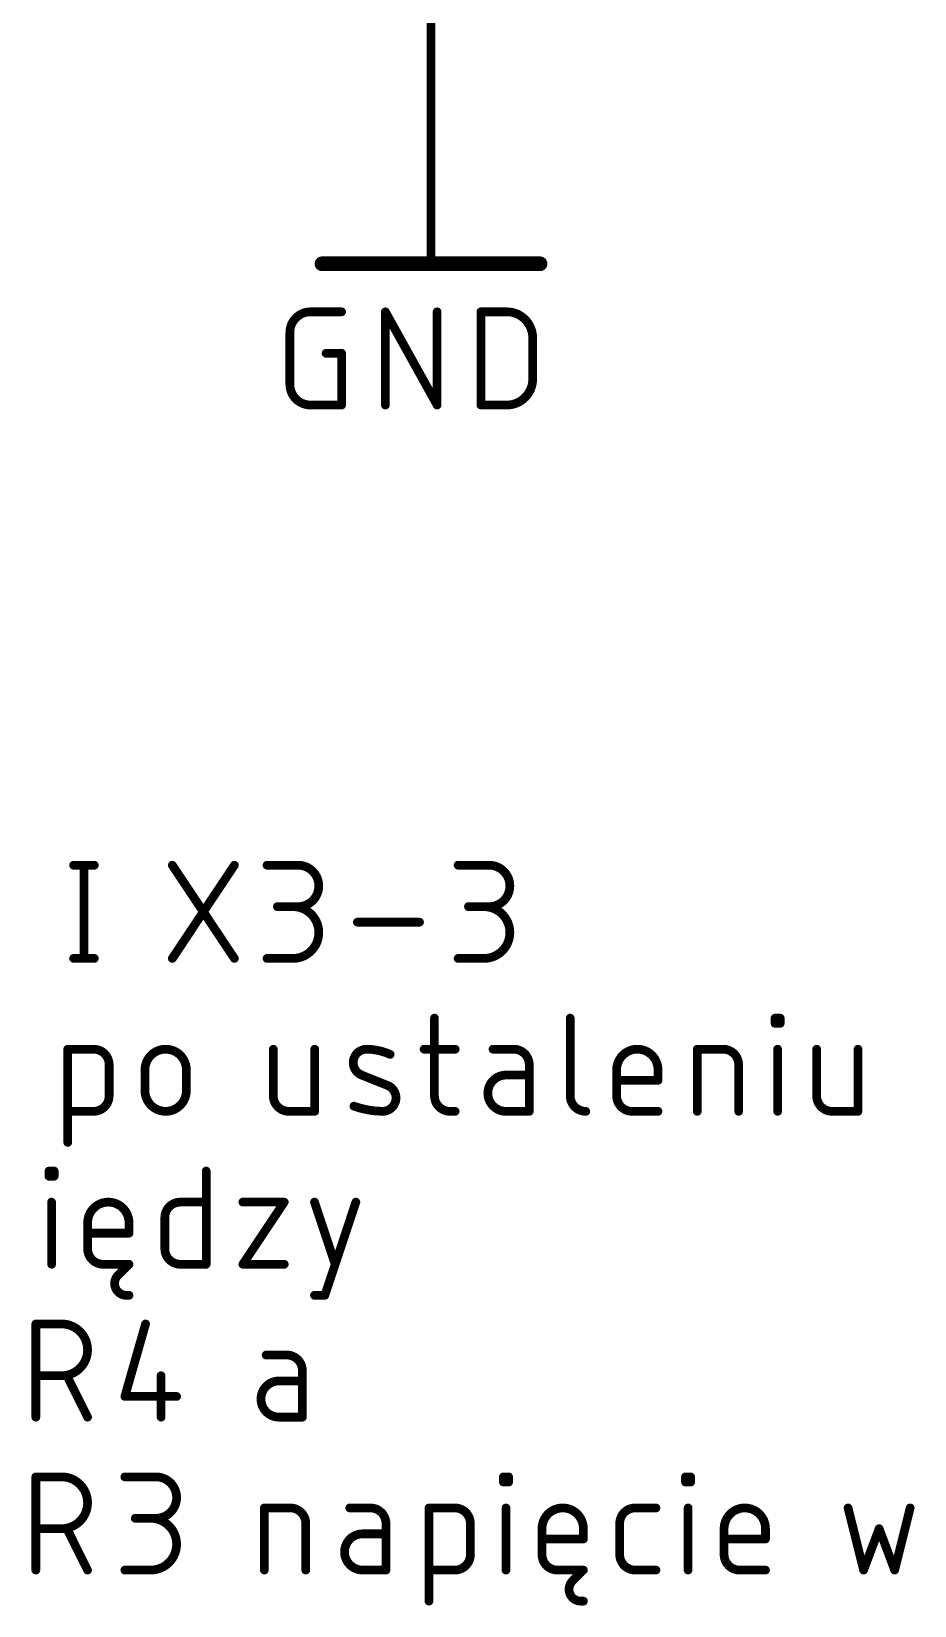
# Model space of a CAD drawing. Extents: x 5 to 171, y -44 to 47.
# Drawn here: x 57.8 to 73.21, y -43.72 to -16.27 of the extents above; entities that cross this region are included whole.
import ezdxf

# ---------------------------------------------------------------- set-up
doc = ezdxf.new("R2010")
doc.units = 0
for name, color, linetype in [('91', 122, 'CONTINUOUS'), ('94', 12, 'CONTINUOUS'), ('96', 251, 'CONTINUOUS'), ('97', 251, 'CONTINUOUS')]:
    doc.layers.add(name, color=color, linetype=linetype)

msp = doc.modelspace()

# ---------------------------------------------------------------- linework, layer by layer
at = {"layer": '91', "const_width": 0.1524}
msp.add_lwpolyline([(64.77, -17.78), (64.77, -13.97)], dxfattribs=at)
at = {"layer": '91', "const_width": 0.0762}
msp.add_lwpolyline([(64.7319, -17.78, 1), (64.8081, -17.78)], format="xyb", dxfattribs=at)
at = {"layer": '94'}
for points, const_width in [([(64.77, -17.78), (64.77, -20.32)], 0.1524), ([(62.865, -20.32), (66.675, -20.32)], 0.254)]:
    msp.add_lwpolyline(points, dxfattribs=dict(at, const_width=const_width))
for points, const_width in [([(64.8081, -17.78, 1), (64.7319, -17.78)], 0.0762), ([(62.865, -20.2565, 1), (62.865, -20.3835)], 0.127), ([(64.7319, -20.32, 1), (64.8081, -20.32)], 0.0762), ([(66.675, -20.3835, 1), (66.675, -20.2565)], 0.127)]:
    msp.add_lwpolyline(points, format="xyb", dxfattribs=dict(at, const_width=const_width))
at = {"layer": '96'}
for points, const_width in [([(62.6674, -21.1582, 0.4142), (62.3062, -21.5194)], 0.1524), ([(62.6674, -21.1201, 1), (62.6674, -21.1963)], 0.0762), ([(62.6674, -21.1963, 1), (62.6674, -21.1201)], 0.0762), ([(63.2093, -21.1963, 1), (63.2093, -21.1201)], 0.0762), ([(64.0116, -21.1582, 1), (63.9354, -21.1582)], 0.0762), ([(64.0068, -21.1397, 1), (63.9402, -21.1767)], 0.0762), ([(64.9147, -21.1582, 1), (64.8385, -21.1582)], 0.0762), ([(65.679, -21.1582, 1), (65.6028, -21.1582)], 0.0762), ([(65.6409, -21.1201, 1), (65.6409, -21.1963)], 0.0762), ([(66.544, -21.6098, 0.4142), (66.0924, -21.1582)], 0.1524), ([(66.0924, -21.1201, 1), (66.0924, -21.1963)], 0.0762), ([(66.0924, -21.1963, 1), (66.0924, -21.1201)], 0.0762), ([(62.3443, -21.5194, 1), (62.2681, -21.5194)], 0.0762), ([(62.2681, -21.5194, 1), (62.3443, -21.5194)], 0.0762), ([(66.5821, -21.6098, 1), (66.5059, -21.6098)], 0.0762), ([(66.5059, -21.6098, 1), (66.5821, -21.6098)], 0.0762), ([(62.9384, -21.8426, 1), (62.9384, -21.9188)], 0.0762), ([(63.2474, -21.8807, 1), (63.1712, -21.8807)], 0.0762), ([(63.2093, -21.9188, 1), (63.2093, -21.8426)], 0.0762), ([(62.3062, -22.4226, 0.4142), (62.6674, -22.7838)], 0.1524), ([(62.3443, -22.4226, 1), (62.2681, -22.4226)], 0.0762), ([(62.2681, -22.4226, 1), (62.3443, -22.4226)], 0.0762), ([(66.0924, -22.7838, 0.4142), (66.544, -22.3322)], 0.1524), ([(66.5821, -22.3322, 1), (66.5059, -22.3322)], 0.0762), ([(66.5059, -22.3322, 1), (66.5821, -22.3322)], 0.0762), ([(62.6674, -22.7457, 1), (62.6674, -22.8219)], 0.0762), ([(62.6674, -22.8219, 1), (62.6674, -22.7457)], 0.0762), ([(63.1712, -22.7838, 1), (63.2474, -22.7838)], 0.0762), ([(63.2093, -22.8219, 1), (63.2093, -22.7457)], 0.0762), ([(63.9354, -22.7838, 1), (64.0116, -22.7838)], 0.0762), ([(64.8385, -22.7838, 1), (64.9147, -22.7838)], 0.0762), ([(64.8433, -22.8023, 1), (64.9099, -22.7653)], 0.0762), ([(65.6409, -22.7457, 1), (65.6409, -22.8219)], 0.0762), ([(65.6028, -22.7838, 1), (65.679, -22.7838)], 0.0762), ([(66.0924, -22.7457, 1), (66.0924, -22.8219)], 0.0762), ([(66.0924, -22.8219, 1), (66.0924, -22.7457)], 0.0762)]:
    msp.add_lwpolyline(points, format="xyb", dxfattribs=dict(at, const_width=const_width))
at = {"layer": '96', "const_width": 0.1524}
for points in [[(62.6674, -21.1582), (63.2093, -21.1582)], [(63.9735, -22.7838), (63.9735, -21.1582)], [(63.9735, -21.1582), (64.8766, -22.7838)], [(64.8766, -22.7838), (64.8766, -21.1582)], [(65.6409, -22.7838), (65.6409, -21.1582)], [(65.6409, -21.1582), (66.0924, -21.1582)], [(62.3062, -22.4226), (62.3062, -21.5194)], [(66.544, -21.6098), (66.544, -22.3322)], [(62.9384, -21.8807), (63.2093, -21.8807)], [(63.2093, -21.8807), (63.2093, -22.7838)], [(63.2093, -22.7838), (62.6674, -22.7838)], [(66.0924, -22.7838), (65.6409, -22.7838)]]:
    msp.add_lwpolyline(points, dxfattribs=at)
at = {"layer": '97', "const_width": 0.1524}
for points in [[(58.5318, -30.8102), (58.893, -30.8102)], [(58.7124, -30.8102), (58.7124, -32.4358)], [(60.2547, -32.4358), (61.3384, -30.8102)], [(60.2547, -30.8102), (61.3384, -32.4358)], [(61.9081, -30.8102), (62.45, -30.8102)], [(65.2428, -30.8102), (65.7847, -30.8102)], [(62.45, -31.5327), (62.0888, -31.5327)], [(65.7847, -31.5327), (65.4234, -31.5327)], [(63.4852, -31.8036), (64.5689, -31.8036)], [(58.5318, -32.4358), (58.893, -32.4358)], [(61.9081, -32.4358), (62.3597, -32.4358)], [(65.2428, -32.4358), (65.6944, -32.4358)], [(64.83, -33.4772), (64.83, -34.8319)], [(67.1996, -33.4772), (67.1996, -34.8319)], [(70.7746, -33.5675), (70.7746, -33.4772)], [(70.7746, -33.4772), (70.8649, -33.4772)], [(70.8649, -33.5675), (70.7746, -33.5675)], [(70.8649, -33.4772), (70.8649, -33.5675)], [(58.4298, -35.6447), (58.4298, -34.0191)], [(58.4298, -34.0191), (58.8813, -34.0191)], [(62.0176, -34.0191), (62.0176, -34.8319)], [(62.7401, -35.1028), (62.7401, -34.0191)], [(64.6494, -34.0191), (65.1913, -34.0191)], [(66.2134, -34.0191), (65.8521, -34.0191)], [(69.4164, -35.1028), (69.4164, -34.0191)], [(69.4164, -34.0191), (69.868, -34.0191)], [(70.8197, -35.1028), (70.8197, -34.0191)], [(71.5006, -34.0191), (71.5006, -34.8319)], [(72.2231, -35.1028), (72.2231, -34.0191)], [(59.1523, -34.29), (59.1523, -34.8319)], [(59.7772, -34.7416), (59.7772, -34.3803)], [(60.4997, -34.3803), (60.4997, -34.7416)], [(66.4843, -35.1028), (66.4843, -34.29)], [(68.0096, -34.8319), (68.0096, -34.3803)], [(68.7321, -34.3803), (68.7321, -34.5609)], [(70.1389, -34.29), (70.1389, -35.1028)], [(64.0115, -34.6512), (63.5599, -34.4706)], [(66.4843, -34.4706), (66.0779, -34.4706)], [(68.7321, -34.5609), (68.0096, -34.5609)], [(58.8813, -35.1028), (58.4298, -35.1028)], [(62.2886, -35.1028), (62.7401, -35.1028)], [(65.101, -35.1028), (65.1913, -35.1028)], [(66.0779, -35.1028), (66.4843, -35.1028)], [(68.7321, -35.1028), (68.2805, -35.1028)], [(71.7715, -35.1028), (72.2231, -35.1028)], [(58.1025, -36.2345), (58.1025, -36.1442)], [(58.1025, -36.1442), (58.1928, -36.1442)], [(58.1928, -36.2345), (58.1025, -36.2345)], [(58.1928, -36.1442), (58.1928, -36.2345)], [(60.8463, -36.1442), (60.8463, -37.7698)], [(58.1477, -37.7698), (58.1477, -36.6861)], [(60.3947, -36.6861), (60.8463, -36.6861)], [(61.4858, -36.6861), (62.2083, -36.6861)], [(62.2083, -36.6861), (61.4858, -37.7698)], [(62.7363, -36.6861), (63.0976, -37.7698)], [(62.9169, -38.3117), (63.4588, -36.6861)], [(58.7764, -37.4989), (58.7764, -37.0473)], [(59.4989, -37.0473), (59.4989, -37.2279)], [(60.1238, -37.4989), (60.1238, -36.957)], [(59.4989, -37.2279), (58.7764, -37.2279)], [(59.4989, -37.7698), (59.0473, -37.7698)], [(59.3183, -37.9504), (59.4989, -37.7698)], [(60.8463, -37.7698), (60.3947, -37.7698)], [(61.4858, -37.7698), (62.2083, -37.7698)], [(59.4989, -38.3117), (59.4537, -38.3117)], [(62.7363, -38.3117), (62.9169, -38.3117)], [(57.8724, -40.4368), (57.8724, -38.8112)], [(57.8724, -38.8112), (58.3239, -38.8112)], [(59.7876, -38.8112), (59.4263, -40.0756)], [(62.2534, -39.3531), (61.8922, -39.3531)], [(58.3239, -39.7143), (57.8724, -39.7143)], [(58.7755, -40.4368), (58.4142, -39.7143)], [(60.0585, -39.7143), (60.0585, -40.4368)], [(62.5244, -39.8046), (62.118, -39.8046)], [(62.5244, -40.4368), (62.5244, -39.624)], [(59.4263, -40.0756), (60.3294, -40.0756)], [(62.118, -40.4368), (62.5244, -40.4368)], [(57.8724, -43.1038), (57.8724, -41.4782)], [(57.8724, -41.4782), (58.3239, -41.4782)], [(59.4263, -41.4782), (59.9682, -41.4782)], [(66.0331, -41.5685), (66.0331, -41.4782)], [(66.0331, -41.4782), (66.1234, -41.4782)], [(66.1234, -41.4782), (66.1234, -41.5685)], [(69.2114, -41.5685), (69.2114, -41.4782)], [(69.2114, -41.4782), (69.3018, -41.4782)], [(69.3018, -41.4782), (69.3018, -41.5685)], [(66.1234, -41.5685), (66.0331, -41.5685)], [(69.3018, -41.5685), (69.2114, -41.5685)], [(61.8613, -43.1038), (61.8613, -42.0201)], [(61.8613, -42.0201), (62.3129, -42.0201)], [(63.7123, -42.0201), (63.3511, -42.0201)], [(64.7344, -43.6457), (64.7344, -42.0201)], [(64.7344, -42.0201), (65.1859, -42.0201)], [(66.0783, -43.1038), (66.0783, -42.0201)], [(68.3344, -42.0201), (68.6956, -42.0201)], [(69.2566, -43.1038), (69.2566, -42.0201)], [(72.0494, -42.0201), (72.3203, -43.1038)], [(72.8622, -43.1038), (73.1331, -42.0201)], [(59.9682, -42.2007), (59.6069, -42.2007)], [(62.5838, -42.291), (62.5838, -43.1038)], [(63.9833, -43.1038), (63.9833, -42.291)], [(65.4569, -42.291), (65.4569, -42.8329)], [(68.0635, -42.8329), (68.0635, -42.291)], [(58.3239, -42.3813), (57.8724, -42.3813)], [(58.7755, -43.1038), (58.4142, -42.3813)], [(63.9833, -42.4716), (63.5769, -42.4716)], [(66.707, -42.8329), (66.707, -42.3813)], [(67.4295, -42.5619), (66.707, -42.5619)], [(67.4295, -42.3813), (67.4295, -42.5619)], [(69.8853, -42.8329), (69.8853, -42.3813)], [(70.6078, -42.5619), (69.8853, -42.5619)], [(70.6078, -42.3813), (70.6078, -42.5619)], [(72.3203, -43.1038), (72.5913, -42.3813)], [(72.5913, -42.3813), (72.8622, -43.1038)], [(59.4263, -43.1038), (59.8779, -43.1038)], [(63.5769, -43.1038), (63.9833, -43.1038)], [(65.1859, -43.1038), (64.7344, -43.1038)], [(67.4295, -43.1038), (66.9779, -43.1038)], [(67.2489, -43.2844), (67.4295, -43.1038)], [(68.6956, -43.1038), (68.3344, -43.1038)], [(70.6078, -43.1038), (70.1563, -43.1038)], [(67.4295, -43.6457), (67.3843, -43.6457)]]:
    msp.add_lwpolyline(points, dxfattribs=at)
at = {"layer": '97'}
for points, const_width in [([(58.5318, -30.7721, 1), (58.5318, -30.8483)], 0.0762), ([(58.7505, -30.8102, 1), (58.6743, -30.8102)], 0.0762), ([(58.893, -30.8483, 1), (58.893, -30.7721)], 0.0762), ([(60.2864, -30.7891, 1), (60.223, -30.8313)], 0.0762), ([(61.3701, -30.8313, 1), (61.3067, -30.7891)], 0.0762), ([(61.9081, -30.7721, 1), (61.9081, -30.8483)], 0.0762), ([(62.45, -31.5327, 1), (62.45, -30.8102)], 0.1524), ([(62.45, -30.7721, 1), (62.45, -30.8483)], 0.0762), ([(62.45, -30.8483, 1), (62.45, -30.7721)], 0.0762), ([(65.2428, -30.7721, 1), (65.2428, -30.8483)], 0.0762), ([(65.7847, -31.5327, 1), (65.7847, -30.8102)], 0.1524), ([(65.7847, -30.7721, 1), (65.7847, -30.8483)], 0.0762), ([(65.7847, -30.8483, 1), (65.7847, -30.7721)], 0.0762), ([(62.0888, -31.4946, 1), (62.0888, -31.5708)], 0.0762), ([(62.3597, -32.4358, 1), (62.3597, -31.5327)], 0.1524), ([(62.3597, -31.4946, 1), (62.3597, -31.5708)], 0.0762), ([(62.45, -31.4946, 1), (62.45, -31.5708)], 0.0762), ([(62.45, -31.5708, 1), (62.45, -31.4946)], 0.0762), ([(65.4234, -31.4946, 1), (65.4234, -31.5708)], 0.0762), ([(65.6944, -32.4358, 1), (65.6944, -31.5327)], 0.1524), ([(65.6944, -31.4946, 1), (65.6944, -31.5708)], 0.0762), ([(65.7847, -31.4946, 1), (65.7847, -31.5708)], 0.0762), ([(65.7847, -31.5708, 1), (65.7847, -31.4946)], 0.0762), ([(63.4852, -31.7655, 1), (63.4852, -31.8417)], 0.0762), ([(64.5689, -31.8417, 1), (64.5689, -31.7655)], 0.0762), ([(58.5318, -32.3977, 1), (58.5318, -32.4739)], 0.0762), ([(58.893, -32.4739, 1), (58.893, -32.3977)], 0.0762), ([(60.223, -32.4147, 1), (60.2864, -32.4569)], 0.0762), ([(61.3067, -32.4569, 1), (61.3701, -32.4147)], 0.0762), ([(61.9081, -32.3977, 1), (61.9081, -32.4739)], 0.0762), ([(62.3597, -32.3977, 1), (62.3597, -32.4739)], 0.0762), ([(62.3597, -32.4739, 1), (62.3597, -32.3977)], 0.0762), ([(65.2428, -32.3977, 1), (65.2428, -32.4739)], 0.0762), ([(65.6944, -32.3977, 1), (65.6944, -32.4739)], 0.0762), ([(65.6944, -32.4739, 1), (65.6944, -32.3977)], 0.0762), ([(58.6743, -32.4358, 1), (58.7505, -32.4358)], 0.0762), ([(64.8681, -33.4772, 1), (64.7919, -33.4772)], 0.0762), ([(67.2377, -33.4772, 1), (67.1615, -33.4772)], 0.0762), ([(70.8127, -33.4772, 1), (70.7365, -33.4772)], 0.0762), ([(70.7746, -33.4391, 1), (70.7746, -33.5153)], 0.0762), ([(70.7746, -33.5294, 1), (70.7746, -33.6056)], 0.0762), ([(70.903, -33.4772, 1), (70.8268, -33.4772)], 0.0762), ([(70.8649, -33.5153, 1), (70.8649, -33.4391)], 0.0762), ([(70.8649, -33.6056, 1), (70.8649, -33.5294)], 0.0762), ([(70.7365, -33.5675, 1), (70.8127, -33.5675)], 0.0762), ([(70.8268, -33.5675, 1), (70.903, -33.5675)], 0.0762), ([(58.4679, -34.0191, 1), (58.3917, -34.0191)], 0.0762), ([(58.4298, -33.981, 1), (58.4298, -34.0572)], 0.0762), ([(59.1523, -34.29, 0.4142), (58.8813, -34.0191)], 0.1524), ([(58.8813, -33.981, 1), (58.8813, -34.0572)], 0.0762), ([(58.8813, -34.0572, 1), (58.8813, -33.981)], 0.0762), ([(60.4997, -34.3803, 1), (59.7772, -34.3803)], 0.1524), ([(62.0557, -34.0191, 1), (61.9795, -34.0191)], 0.0762), ([(62.7782, -34.0191, 1), (62.702, -34.0191)], 0.0762), ([(63.6502, -34.0191, 0.8318), (63.5599, -34.4706)], 0.1524), ([(64.0566, -34.1094, 0.1026), (63.6502, -34.0191)], 0.1524), ([(63.6508, -33.981, 1), (63.6497, -34.0572)], 0.0762), ([(63.6497, -34.0572, 1), (63.6508, -33.981)], 0.0762), ([(64.041, -34.1441, 1), (64.0723, -34.0746)], 0.0762), ([(64.6494, -33.981, 1), (64.6494, -34.0572)], 0.0762), ([(65.1913, -34.0572, 1), (65.1913, -33.981)], 0.0762), ([(65.8521, -33.981, 1), (65.8521, -34.0572)], 0.0762), ([(66.4843, -34.29, 0.4142), (66.2134, -34.0191)], 0.1524), ([(66.2134, -33.981, 1), (66.2134, -34.0572)], 0.0762), ([(66.2134, -34.0572, 1), (66.2134, -33.981)], 0.0762), ([(68.7321, -34.3803, 1), (68.0096, -34.3803)], 0.1524), ([(69.4545, -34.0191, 1), (69.3783, -34.0191)], 0.0762), ([(69.4164, -33.981, 1), (69.4164, -34.0572)], 0.0762), ([(70.1389, -34.29, 0.4142), (69.868, -34.0191)], 0.1524), ([(69.868, -33.981, 1), (69.868, -34.0572)], 0.0762), ([(69.868, -34.0572, 1), (69.868, -33.981)], 0.0762), ([(70.8578, -34.0191, 1), (70.7816, -34.0191)], 0.0762), ([(71.5387, -34.0191, 1), (71.4625, -34.0191)], 0.0762), ([(72.2612, -34.0191, 1), (72.185, -34.0191)], 0.0762), ([(59.1904, -34.29, 1), (59.1142, -34.29)], 0.0762), ([(59.1142, -34.29, 1), (59.1904, -34.29)], 0.0762), ([(59.8153, -34.3803, 1), (59.7391, -34.3803)], 0.0762), ([(60.5378, -34.3803, 1), (60.4616, -34.3803)], 0.0762), ([(66.5224, -34.29, 1), (66.4462, -34.29)], 0.0762), ([(66.4462, -34.29, 1), (66.5224, -34.29)], 0.0762), ([(68.0477, -34.3803, 1), (67.9715, -34.3803)], 0.0762), ([(68.7702, -34.3803, 1), (68.694, -34.3803)], 0.0762), ([(70.177, -34.29, 1), (70.1008, -34.29)], 0.0762), ([(70.1008, -34.29, 1), (70.177, -34.29)], 0.0762), ([(59.7391, -34.3803, 1), (59.8153, -34.3803)], 0.0762), ([(60.4616, -34.3803, 1), (60.5378, -34.3803)], 0.0762), ([(63.5741, -34.4353, 1), (63.5458, -34.506)], 0.0762), ([(63.5458, -34.506, 1), (63.5741, -34.4352)], 0.0762), ([(63.9212, -35.1028, 0.8318), (64.0115, -34.6512)], 0.1524), ([(64.0256, -34.6159, 1), (63.9973, -34.6866)], 0.0762), ([(63.9973, -34.6866, 1), (64.0256, -34.6159)], 0.0762), ([(66.0779, -34.4706, 1), (66.0779, -35.1028)], 0.1524), ([(66.0779, -34.4325, 1), (66.0779, -34.5087)], 0.0762), ([(66.0779, -34.5087, 1), (66.0779, -34.4325)], 0.0762), ([(66.4843, -34.5087, 1), (66.4843, -34.4325)], 0.0762), ([(67.9715, -34.3803, 1), (68.0477, -34.3803)], 0.0762), ([(68.0096, -34.5228, 1), (68.0096, -34.599)], 0.0762), ([(68.694, -34.3803, 1), (68.7702, -34.3803)], 0.0762), ([(68.694, -34.5609, 1), (68.7702, -34.5609)], 0.0762), ([(68.7321, -34.599, 1), (68.7321, -34.5228)], 0.0762), ([(58.8813, -35.1028, 0.4142), (59.1523, -34.8319)], 0.1524), ([(59.1904, -34.8319, 1), (59.1142, -34.8319)], 0.0762), ([(59.1142, -34.8319, 1), (59.1904, -34.8319)], 0.0762), ([(59.7772, -34.7416, 1), (60.4997, -34.7416)], 0.1524), ([(59.8153, -34.7416, 1), (59.7391, -34.7416)], 0.0762), ([(59.7391, -34.7416, 1), (59.8153, -34.7416)], 0.0762), ([(60.5378, -34.7416, 1), (60.4616, -34.7416)], 0.0762), ([(60.4616, -34.7416, 1), (60.5378, -34.7416)], 0.0762), ([(62.0176, -34.8319, 0.4142), (62.2886, -35.1028)], 0.1524), ([(62.0557, -34.8319, 1), (61.9795, -34.8319)], 0.0762), ([(61.9795, -34.8319, 1), (62.0557, -34.8319)], 0.0762), ([(64.83, -34.8319, 0.4142), (65.101, -35.1028)], 0.1524), ([(64.8681, -34.8319, 1), (64.7919, -34.8319)], 0.0762), ([(64.7919, -34.8319, 1), (64.8681, -34.8319)], 0.0762), ([(67.1996, -34.8319, 0.4142), (67.4706, -35.1028)], 0.1524), ([(67.2377, -34.8319, 1), (67.1615, -34.8319)], 0.0762), ([(67.1615, -34.8319, 1), (67.2377, -34.8319)], 0.0762), ([(68.0096, -34.8319, 0.4142), (68.2805, -35.1028)], 0.1524), ([(68.0477, -34.8319, 1), (67.9715, -34.8319)], 0.0762), ([(67.9715, -34.8319, 1), (68.0477, -34.8319)], 0.0762), ([(71.5006, -34.8319, 0.4142), (71.7715, -35.1028)], 0.1524), ([(71.5387, -34.8319, 1), (71.4625, -34.8319)], 0.0762), ([(71.4625, -34.8319, 1), (71.5387, -34.8319)], 0.0762), ([(58.4298, -35.0647, 1), (58.4298, -35.1409)], 0.0762), ([(58.8813, -35.0647, 1), (58.8813, -35.1409)], 0.0762), ([(58.8813, -35.1409, 1), (58.8813, -35.0647)], 0.0762), ([(62.2886, -35.0647, 1), (62.2886, -35.1409)], 0.0762), ([(62.2886, -35.1409, 1), (62.2886, -35.0647)], 0.0762), ([(62.702, -35.1028, 1), (62.7782, -35.1028)], 0.0762), ([(62.7401, -35.1409, 1), (62.7401, -35.0647)], 0.0762), ([(63.4373, -34.9766, 1), (63.4115, -35.0483)], 0.0762), ([(63.4244, -35.0125, 0.083), (63.9212, -35.1028)], 0.1524), ([(63.9217, -35.0647, 1), (63.9206, -35.1409)], 0.0762), ([(63.9206, -35.1409, 1), (63.9217, -35.0647)], 0.0762), ([(65.101, -35.0647, 1), (65.101, -35.1409)], 0.0762), ([(65.101, -35.1409, 1), (65.101, -35.0647)], 0.0762), ([(65.1913, -35.1409, 1), (65.1913, -35.0647)], 0.0762), ([(66.0779, -35.0647, 1), (66.0779, -35.1409)], 0.0762), ([(66.0779, -35.1409, 1), (66.0779, -35.0647)], 0.0762), ([(66.4462, -35.1028, 1), (66.5224, -35.1028)], 0.0762), ([(66.4843, -35.1409, 1), (66.4843, -35.0647)], 0.0762), ([(67.4706, -35.1409, 1), (67.4706, -35.0647)], 0.0762), ([(68.2805, -35.0647, 1), (68.2805, -35.1409)], 0.0762), ([(68.2805, -35.1409, 1), (68.2805, -35.0647)], 0.0762), ([(68.7321, -35.1409, 1), (68.7321, -35.0647)], 0.0762), ([(69.3783, -35.1028, 1), (69.4545, -35.1028)], 0.0762), ([(70.1008, -35.1028, 1), (70.177, -35.1028)], 0.0762), ([(70.7816, -35.1028, 1), (70.8578, -35.1028)], 0.0762), ([(71.7715, -35.0647, 1), (71.7715, -35.1409)], 0.0762), ([(71.7715, -35.1409, 1), (71.7715, -35.0647)], 0.0762), ([(72.185, -35.1028, 1), (72.2612, -35.1028)], 0.0762), ([(72.2231, -35.1409, 1), (72.2231, -35.0647)], 0.0762), ([(58.3917, -35.6447, 1), (58.4679, -35.6447)], 0.0762), ([(58.1406, -36.1442, 1), (58.0644, -36.1442)], 0.0762), ([(58.1025, -36.1061, 1), (58.1025, -36.1823)], 0.0762), ([(58.1025, -36.1964, 1), (58.1025, -36.2726)], 0.0762), ([(58.0644, -36.2345, 1), (58.1406, -36.2345)], 0.0762), ([(58.2309, -36.1442, 1), (58.1547, -36.1442)], 0.0762), ([(58.1547, -36.2345, 1), (58.2309, -36.2345)], 0.0762), ([(58.1928, -36.1823, 1), (58.1928, -36.1061)], 0.0762), ([(58.1928, -36.2726, 1), (58.1928, -36.1964)], 0.0762), ([(60.8844, -36.1442, 1), (60.8082, -36.1442)], 0.0762), ([(58.1858, -36.6861, 1), (58.1096, -36.6861)], 0.0762), ([(59.4989, -37.0473, 1), (58.7764, -37.0473)], 0.1524), ([(60.3947, -36.6861, 0.4142), (60.1238, -36.957)], 0.1524), ([(60.3947, -36.648, 1), (60.3947, -36.7242)], 0.0762), ([(60.3947, -36.7242, 1), (60.3947, -36.648)], 0.0762), ([(60.8463, -36.7242, 1), (60.8463, -36.648)], 0.0762), ([(61.4858, -36.648, 1), (61.4858, -36.7242)], 0.0762), ([(62.24, -36.7072, 1), (62.1766, -36.6649)], 0.0762), ([(62.2083, -36.7242, 1), (62.2083, -36.648)], 0.0762), ([(62.7725, -36.674, 1), (62.7002, -36.6981)], 0.0762), ([(63.4949, -36.6981, 1), (63.4227, -36.674)], 0.0762), ([(58.8145, -37.0473, 1), (58.7383, -37.0473)], 0.0762), ([(58.7383, -37.0473, 1), (58.8145, -37.0473)], 0.0762), ([(59.537, -37.0473, 1), (59.4608, -37.0473)], 0.0762), ([(59.4608, -37.0473, 1), (59.537, -37.0473)], 0.0762), ([(60.1619, -36.957, 1), (60.0857, -36.957)], 0.0762), ([(60.0857, -36.957, 1), (60.1619, -36.957)], 0.0762), ([(58.7764, -37.1898, 1), (58.7764, -37.266)], 0.0762), ([(59.4608, -37.2279, 1), (59.537, -37.2279)], 0.0762), ([(59.4989, -37.266, 1), (59.4989, -37.1898)], 0.0762), ([(58.7764, -37.4989, 0.4142), (59.0473, -37.7698)], 0.1524), ([(58.8145, -37.4989, 1), (58.7383, -37.4989)], 0.0762), ([(58.7383, -37.4989, 1), (58.8145, -37.4989)], 0.0762), ([(60.1238, -37.4989, 0.4142), (60.3947, -37.7698)], 0.1524), ([(60.1619, -37.4989, 1), (60.0857, -37.4989)], 0.0762), ([(60.0857, -37.4989, 1), (60.1619, -37.4989)], 0.0762), ([(58.1096, -37.7698, 1), (58.1858, -37.7698)], 0.0762), ([(59.0473, -37.7317, 1), (59.0473, -37.8079)], 0.0762), ([(59.0473, -37.8079, 1), (59.0473, -37.7317)], 0.0762), ([(59.3183, -37.9504, 0.693), (59.4537, -38.3117)], 0.1524), ([(59.3433, -37.9791, 1), (59.2932, -37.9217)], 0.0762), ([(59.5258, -37.7967, 1), (59.472, -37.7429)], 0.0762), ([(59.4989, -37.8079, 1), (59.4989, -37.7317)], 0.0762), ([(60.3947, -37.7317, 1), (60.3947, -37.8079)], 0.0762), ([(60.3947, -37.8079, 1), (60.3947, -37.7317)], 0.0762), ([(60.8082, -37.7698, 1), (60.8844, -37.7698)], 0.0762), ([(60.8463, -37.8079, 1), (60.8463, -37.7317)], 0.0762), ([(61.4858, -37.7317, 1), (61.4858, -37.8079)], 0.0762), ([(61.4541, -37.7487, 1), (61.5175, -37.7909)], 0.0762), ([(62.2083, -37.8079, 1), (62.2083, -37.7317)], 0.0762), ([(63.0614, -37.7818, 1), (63.1337, -37.7578)], 0.0762), ([(59.2913, -37.9235, 1), (59.3452, -37.9774)], 0.0762), ([(59.4537, -38.2736, 1), (59.4537, -38.3498)], 0.0762), ([(59.4537, -38.3498, 1), (59.4537, -38.2736)], 0.0762), ([(59.4989, -38.3498, 1), (59.4989, -38.2736)], 0.0762), ([(62.7363, -38.2736, 1), (62.7363, -38.3498)], 0.0762), ([(62.8808, -38.2996, 1), (62.9531, -38.3237)], 0.0762), ([(62.9169, -38.3498, 1), (62.9169, -38.2736)], 0.0762), ([(57.9105, -38.8112, 1), (57.8343, -38.8112)], 0.0762), ([(57.8724, -38.7731, 1), (57.8724, -38.8493)], 0.0762), ([(58.3239, -39.7143, 1), (58.3239, -38.8112)], 0.1524), ([(58.3239, -38.7731, 1), (58.3239, -38.8493)], 0.0762), ([(58.3239, -38.8493, 1), (58.3239, -38.7731)], 0.0762), ([(59.8242, -38.8217, 1), (59.7509, -38.8007)], 0.0762), ([(61.8922, -39.315, 1), (61.8922, -39.3912)], 0.0762), ([(62.5244, -39.624, 0.4142), (62.2534, -39.3531)], 0.1524), ([(62.2534, -39.315, 1), (62.2534, -39.3912)], 0.0762), ([(62.2534, -39.3912, 1), (62.2534, -39.315)], 0.0762), ([(57.8724, -39.6762, 1), (57.8724, -39.7524)], 0.0762), ([(58.3239, -39.6762, 1), (58.3239, -39.7524)], 0.0762), ([(58.3239, -39.7524, 1), (58.3239, -39.6762)], 0.0762), ([(58.4483, -39.6973, 1), (58.3801, -39.7314)], 0.0762), ([(60.0966, -39.7143, 1), (60.0204, -39.7143)], 0.0762), ([(62.118, -39.8046, 1), (62.118, -40.4368)], 0.1524), ([(62.118, -39.7665, 1), (62.118, -39.8427)], 0.0762), ([(62.118, -39.8427, 1), (62.118, -39.7665)], 0.0762), ([(62.5625, -39.624, 1), (62.4863, -39.624)], 0.0762), ([(62.4863, -39.624, 1), (62.5625, -39.624)], 0.0762), ([(62.5244, -39.8427, 1), (62.5244, -39.7665)], 0.0762), ([(59.4263, -40.0375, 1), (59.4263, -40.1137)], 0.0762), ([(59.3897, -40.0651, 1), (59.463, -40.086)], 0.0762), ([(60.3294, -40.1137, 1), (60.3294, -40.0375)], 0.0762), ([(57.8343, -40.4368, 1), (57.9105, -40.4368)], 0.0762), ([(58.7414, -40.4538, 1), (58.8095, -40.4198)], 0.0762), ([(60.0204, -40.4368, 1), (60.0966, -40.4368)], 0.0762), ([(62.118, -40.3987, 1), (62.118, -40.4749)], 0.0762), ([(62.118, -40.4749, 1), (62.118, -40.3987)], 0.0762), ([(62.4863, -40.4368, 1), (62.5625, -40.4368)], 0.0762), ([(62.5244, -40.4749, 1), (62.5244, -40.3987)], 0.0762), ([(57.9105, -41.4782, 1), (57.8343, -41.4782)], 0.0762), ([(57.8724, -41.4401, 1), (57.8724, -41.5163)], 0.0762), ([(58.3239, -42.3813, 1), (58.3239, -41.4782)], 0.1524), ([(58.3239, -41.4401, 1), (58.3239, -41.5163)], 0.0762), ([(58.3239, -41.5163, 1), (58.3239, -41.4401)], 0.0762), ([(59.4263, -41.4401, 1), (59.4263, -41.5163)], 0.0762), ([(59.9682, -42.2007, 1), (59.9682, -41.4782)], 0.1524), ([(59.9682, -41.4401, 1), (59.9682, -41.5163)], 0.0762), ([(59.9682, -41.5163, 1), (59.9682, -41.4401)], 0.0762), ([(66.0712, -41.4782, 1), (65.995, -41.4782)], 0.0762), ([(66.0331, -41.4401, 1), (66.0331, -41.5163)], 0.0762), ([(66.1615, -41.4782, 1), (66.0853, -41.4782)], 0.0762), ([(66.1234, -41.5163, 1), (66.1234, -41.4401)], 0.0762), ([(69.2495, -41.4782, 1), (69.1733, -41.4782)], 0.0762), ([(69.2114, -41.4401, 1), (69.2114, -41.5163)], 0.0762), ([(69.3399, -41.4782, 1), (69.2637, -41.4782)], 0.0762), ([(69.3018, -41.5163, 1), (69.3018, -41.4401)], 0.0762), ([(66.0331, -41.5304, 1), (66.0331, -41.6066)], 0.0762), ([(65.995, -41.5685, 1), (66.0712, -41.5685)], 0.0762), ([(66.0853, -41.5685, 1), (66.1615, -41.5685)], 0.0762), ([(66.1234, -41.6066, 1), (66.1234, -41.5304)], 0.0762), ([(69.2114, -41.5304, 1), (69.2114, -41.6066)], 0.0762), ([(69.1733, -41.5685, 1), (69.2495, -41.5685)], 0.0762), ([(69.2637, -41.5685, 1), (69.3399, -41.5685)], 0.0762), ([(69.3018, -41.6066, 1), (69.3018, -41.5304)], 0.0762), ([(61.8994, -42.0201, 1), (61.8232, -42.0201)], 0.0762), ([(61.8613, -41.982, 1), (61.8613, -42.0582)], 0.0762), ([(62.5838, -42.291, 0.4142), (62.3129, -42.0201)], 0.1524), ([(62.3129, -41.982, 1), (62.3129, -42.0582)], 0.0762), ([(62.3129, -42.0582, 1), (62.3129, -41.982)], 0.0762), ([(63.3511, -41.982, 1), (63.3511, -42.0582)], 0.0762), ([(63.9833, -42.291, 0.4142), (63.7123, -42.0201)], 0.1524), ([(63.7123, -41.982, 1), (63.7123, -42.0582)], 0.0762), ([(63.7123, -42.0582, 1), (63.7123, -41.982)], 0.0762), ([(64.7725, -42.0201, 1), (64.6963, -42.0201)], 0.0762), ([(64.7344, -41.982, 1), (64.7344, -42.0582)], 0.0762), ([(65.4569, -42.291, 0.4142), (65.1859, -42.0201)], 0.1524), ([(65.1859, -41.982, 1), (65.1859, -42.0582)], 0.0762), ([(65.1859, -42.0582, 1), (65.1859, -41.982)], 0.0762), ([(66.1164, -42.0201, 1), (66.0402, -42.0201)], 0.0762), ([(67.4295, -42.3813, 1), (66.707, -42.3813)], 0.1524), ([(68.3344, -42.0201, 0.4142), (68.0635, -42.291)], 0.1524), ([(68.3344, -41.982, 1), (68.3344, -42.0582)], 0.0762), ([(68.3344, -42.0582, 1), (68.3344, -41.982)], 0.0762), ([(68.6956, -42.0582, 1), (68.6956, -41.982)], 0.0762), ([(69.2947, -42.0201, 1), (69.2185, -42.0201)], 0.0762), ([(70.6078, -42.3813, 1), (69.8853, -42.3813)], 0.1524), ([(72.0864, -42.0108, 1), (72.0124, -42.0293)], 0.0762), ([(73.1701, -42.0293, 1), (73.0962, -42.0108)], 0.0762), ([(59.6069, -42.1626, 1), (59.6069, -42.2388)], 0.0762), ([(59.8779, -43.1038, 1), (59.8779, -42.2007)], 0.1524), ([(59.8779, -42.1626, 1), (59.8779, -42.2388)], 0.0762), ([(59.9682, -42.1626, 1), (59.9682, -42.2388)], 0.0762), ([(59.9682, -42.2388, 1), (59.9682, -42.1626)], 0.0762), ([(62.6219, -42.291, 1), (62.5457, -42.291)], 0.0762), ([(62.5457, -42.291, 1), (62.6219, -42.291)], 0.0762), ([(64.0214, -42.291, 1), (63.9452, -42.291)], 0.0762), ([(63.9452, -42.291, 1), (64.0214, -42.291)], 0.0762), ([(65.495, -42.291, 1), (65.4188, -42.291)], 0.0762), ([(65.4188, -42.291, 1), (65.4949, -42.291)], 0.0762), ([(68.1016, -42.291, 1), (68.0254, -42.291)], 0.0762), ([(68.0254, -42.291, 1), (68.1016, -42.291)], 0.0762), ([(57.8724, -42.3432, 1), (57.8724, -42.4194)], 0.0762), ([(58.3239, -42.3432, 1), (58.3239, -42.4194)], 0.0762), ([(58.3239, -42.4194, 1), (58.3239, -42.3432)], 0.0762), ([(58.4483, -42.3643, 1), (58.3801, -42.3984)], 0.0762), ([(63.5769, -42.4716, 1), (63.5769, -43.1038)], 0.1524), ([(63.5769, -42.4335, 1), (63.5769, -42.5097)], 0.0762), ([(63.5769, -42.5097, 1), (63.5769, -42.4335)], 0.0762), ([(63.9833, -42.5097, 1), (63.9833, -42.4335)], 0.0762), ([(66.7451, -42.3813, 1), (66.6689, -42.3813)], 0.0762), ([(66.6689, -42.3813, 1), (66.7451, -42.3813)], 0.0762), ([(66.707, -42.5238, 1), (66.707, -42.6)], 0.0762), ([(67.4676, -42.3813, 1), (67.3914, -42.3813)], 0.0762), ([(67.3914, -42.3813, 1), (67.4676, -42.3813)], 0.0762), ([(67.3914, -42.5619, 1), (67.4676, -42.5619)], 0.0762), ([(67.4295, -42.6, 1), (67.4295, -42.5238)], 0.0762), ([(69.9234, -42.3813, 1), (69.8472, -42.3813)], 0.0762), ([(69.8472, -42.3813, 1), (69.9234, -42.3813)], 0.0762), ([(69.8853, -42.5238, 1), (69.8853, -42.6)], 0.0762), ([(70.6459, -42.3813, 1), (70.5697, -42.3813)], 0.0762), ([(70.5697, -42.3813, 1), (70.6459, -42.3813)], 0.0762), ([(70.5697, -42.5619, 1), (70.6459, -42.5619)], 0.0762), ([(70.6078, -42.6, 1), (70.6078, -42.5238)], 0.0762), ([(72.6269, -42.3679, 1), (72.5556, -42.3947)], 0.0762), ([(72.6269, -42.3947, 1), (72.5556, -42.3679)], 0.0762), ([(65.1859, -43.1038, 0.4142), (65.4569, -42.8329)], 0.1524), ([(65.495, -42.8329, 1), (65.4188, -42.8329)], 0.0762), ([(65.4188, -42.8329, 1), (65.495, -42.8329)], 0.0762), ([(66.707, -42.8329, 0.4142), (66.9779, -43.1038)], 0.1524), ([(66.7451, -42.8329, 1), (66.6689, -42.8329)], 0.0762), ([(66.6689, -42.8329, 1), (66.7451, -42.8329)], 0.0762), ([(68.0635, -42.8329, 0.4142), (68.3344, -43.1038)], 0.1524), ([(68.1016, -42.8329, 1), (68.0254, -42.8329)], 0.0762), ([(68.0254, -42.8329, 1), (68.1016, -42.8329)], 0.0762), ([(69.8853, -42.8329, 0.4142), (70.1563, -43.1038)], 0.1524), ([(69.9234, -42.8329, 1), (69.8472, -42.8329)], 0.0762), ([(69.8472, -42.8329, 1), (69.9234, -42.8329)], 0.0762), ([(57.8343, -43.1038, 1), (57.9105, -43.1038)], 0.0762), ([(58.7414, -43.1208, 1), (58.8095, -43.0868)], 0.0762), ([(59.4263, -43.0657, 1), (59.4263, -43.1419)], 0.0762), ([(59.8779, -43.0657, 1), (59.8779, -43.1419)], 0.0762), ([(59.8779, -43.1419, 1), (59.8779, -43.0657)], 0.0762), ([(61.8232, -43.1038, 1), (61.8994, -43.1038)], 0.0762), ([(62.5457, -43.1038, 1), (62.6219, -43.1038)], 0.0762), ([(63.5769, -43.0657, 1), (63.5769, -43.1419)], 0.0762), ([(63.5769, -43.1419, 1), (63.5769, -43.0657)], 0.0762), ([(63.9452, -43.1038, 1), (64.0214, -43.1038)], 0.0762), ([(63.9833, -43.1419, 1), (63.9833, -43.0657)], 0.0762), ([(64.7344, -43.0657, 1), (64.7344, -43.1419)], 0.0762), ([(65.1859, -43.0657, 1), (65.1859, -43.1419)], 0.0762), ([(65.1859, -43.1419, 1), (65.1859, -43.0657)], 0.0762), ([(66.0402, -43.1038, 1), (66.1164, -43.1038)], 0.0762), ([(66.9779, -43.0657, 1), (66.9779, -43.1419)], 0.0762), ([(66.9779, -43.1419, 1), (66.9779, -43.0657)], 0.0762), ([(67.4564, -43.1307, 1), (67.4025, -43.0769)], 0.0762), ([(67.4295, -43.1419, 1), (67.4295, -43.0657)], 0.0762), ([(68.3344, -43.0657, 1), (68.3344, -43.1419)], 0.0762), ([(68.3344, -43.1419, 1), (68.3344, -43.0657)], 0.0762), ([(68.6956, -43.1419, 1), (68.6956, -43.0657)], 0.0762), ([(69.2185, -43.1038, 1), (69.2947, -43.1038)], 0.0762), ([(70.1563, -43.0657, 1), (70.1563, -43.1419)], 0.0762), ([(70.1563, -43.1419, 1), (70.1563, -43.0657)], 0.0762), ([(70.6078, -43.1419, 1), (70.6078, -43.0657)], 0.0762), ([(72.2847, -43.0904, 1), (72.356, -43.1172)], 0.0762), ([(72.2834, -43.113, 1), (72.3573, -43.0946)], 0.0762), ([(72.8252, -43.0946, 1), (72.8992, -43.113)], 0.0762), ([(72.8265, -43.1172, 1), (72.8979, -43.0904)], 0.0762), ([(67.2489, -43.2844, 0.693), (67.3843, -43.6457)], 0.1524), ([(67.2219, -43.2575, 1), (67.2758, -43.3114)], 0.0762), ([(67.2739, -43.3131, 1), (67.2238, -43.2557)], 0.0762), ([(64.6963, -43.6457, 1), (64.7725, -43.6457)], 0.0762), ([(67.3843, -43.6076, 1), (67.3843, -43.6838)], 0.0762), ([(67.3843, -43.6838, 1), (67.3843, -43.6076)], 0.0762), ([(67.4295, -43.6838, 1), (67.4295, -43.6076)], 0.0762)]:
    msp.add_lwpolyline(points, format="xyb", dxfattribs=dict(at, const_width=const_width))

doc.saveas('drawing.dxf')
